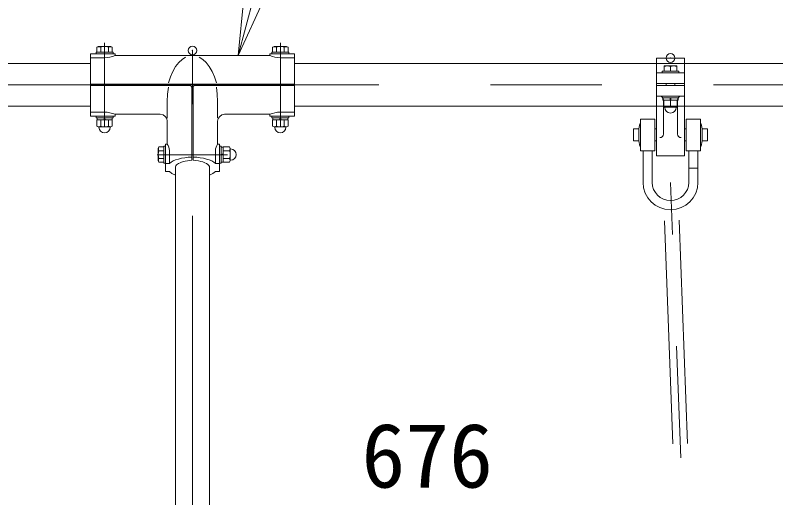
# Model space of a CAD drawing. Units: millimetres, scale not verified. Extents: x 0 to 420, y 0 to 297.
# Drawn here: x 101.21 to 122.85, y 100.53 to 114.25 of the extents above; entities that cross this region are included whole.
import ezdxf
from ezdxf.enums import TextEntityAlignment as Align

# ---------------------------------------------------------------- set-up
doc = ezdxf.new("R2010")
doc.units = ezdxf.units.MM
doc.header["$LTSCALE"] = 0.5
doc.header["$PDMODE"] = 32
doc.header["$PDSIZE"] = 0.25
doc.linetypes.add('USER1', pattern=[50.8, 31.75, -6.35, 6.35, -6.35])
doc.linetypes.add('USER2', pattern=[19.05, 12.7, -6.35])
doc.layers.add('LY_5', color=2, linetype='Continuous', lineweight=18)
doc.layers.add('LY_6', color=7, linetype='Continuous', lineweight=0)
doc.styles.add('ＭＳ ゴシック', font='')
doc.styles.get('ＭＳ ゴシック').set_extended_font_data('MS Gothic')

# ---------------------------------------------------------------- blocks, each defined once
blk = doc.blocks.new('-002-_U2')
at = {"color": 7, "linetype": 'Continuous', "lineweight": 0}
for p, q in [((-1, 0.1667), (0, 0)), ((0, 0), (-1, 0)), ((-1, -0.1667), (0, 0))]:
    blk.add_line(p, q, dxfattribs=at)

msp = doc.modelspace()

# ---------------------------------------------------------------- linework, layer by layer
at = {"layer": 'LY_5', "color": 7, "linetype": 'USER1', "lineweight": 0}
for p, q in [((103.75, 111.0677), (103.75, 113.4677)), ((108.75, 113.4677), (108.75, 111.0677)), ((106.25, 67.2677), (106.25, 113.2477)), ((50.15, 112.2677), (106.25, 112.2677)), ((162.35, 112.2677), (106.25, 112.2677)), ((105.25, 110.2795), (107.25, 110.2795)), ((120.8545, 82.6298), (119.85, 109.4977))]:
    msp.add_line(p, q, dxfattribs=at)
at = {"layer": 'LY_5'}
for p, q in [((103.51, 113.1527), (103.51, 113.2027)), ((103.51, 113.2027), (103.99, 113.2027)), ((103.5306, 113.34), (103.57, 113.3627)), ((103.5306, 113.2027), (103.5306, 113.34)), ((103.5306, 113.2027), (103.9694, 113.2027)), ((103.57, 113.3627), (103.93, 113.3627)), ((103.6403, 113.2027), (103.6403, 113.34)), ((103.8597, 113.2027), (103.8597, 113.34)), ((103.9694, 113.34), (103.93, 113.3627)), ((103.9694, 113.2027), (103.9694, 113.34)), ((103.99, 113.2027), (103.99, 113.1527)), ((108.51, 113.1527), (108.51, 113.2027)), ((108.51, 113.2027), (108.99, 113.2027)), ((108.5306, 113.34), (108.57, 113.3627)), ((108.5306, 113.2027), (108.5306, 113.34)), ((108.5306, 113.2027), (108.9694, 113.2027)), ((108.57, 113.3627), (108.93, 113.3627)), ((108.6403, 113.2027), (108.6403, 113.34)), ((108.8597, 113.2027), (108.8597, 113.34)), ((108.9694, 113.34), (108.93, 113.3627)), ((108.9694, 113.2027), (108.9694, 113.34)), ((108.99, 113.2027), (108.99, 113.1527)), ((103.75, 113.0404), (103.35, 113.0404)), ((103.51, 113.1527), (103.99, 113.1527)), ((105.9538, 112.992), (105.8581, 112.9021)), ((106.0555, 113.0561), (105.9538, 112.992)), ((106.5462, 112.992), (106.4445, 113.0561)), ((106.6419, 112.9021), (106.5462, 112.992)), ((108.51, 113.1527), (108.99, 113.1527)), ((108.75, 113.0404), (109.15, 113.0404)), ((119.45, 113.0327), (119.45, 110.2477)), ((119.45, 113.0327), (120.25, 113.0327)), ((120.25, 113.0327), (120.25, 110.2477)), ((105.7702, 112.7883), (105.6919, 112.6527)), ((105.8581, 112.9021), (105.7702, 112.7883)), ((106.7298, 112.7883), (106.6419, 112.9021)), ((106.8081, 112.6527), (106.7298, 112.7883)), ((119.67, 112.8027), (119.68, 112.8127)), ((119.67, 112.8027), (119.67, 112.6627)), ((120.02, 112.8127), (119.68, 112.8127)), ((119.85, 112.6627), (119.85, 112.79)), ((120.03, 112.8027), (120.02, 112.8127)), ((120.03, 112.8027), (120.03, 112.6627)), ((105.6919, 112.6527), (105.6247, 112.4982)), ((106.8753, 112.4982), (106.8081, 112.6527)), ((119.45, 112.6127), (120.25, 112.6127)), ((119.61, 112.6127), (119.61, 112.6627)), ((119.61, 112.6627), (120.09, 112.6627)), ((119.61, 112.6127), (120.09, 112.6127)), ((120.03, 112.6627), (119.67, 112.6627)), ((120.09, 112.6627), (120.09, 112.6127)), ((105.6247, 112.4982), (105.57, 112.3277)), ((106.93, 112.3277), (106.8753, 112.4982)), ((119.45, 112.3127), (120.25, 112.3127)), ((103.35, 112.2877), (109.15, 112.2877)), ((106.145, 112.2477), (103.35, 112.2477)), ((105.5682, 112.2077), (105.5426, 112.0023)), ((106.189, 112.2477), (106.145, 112.2477)), ((106.229, 112.2077), (106.229, 110.1249)), ((106.271, 112.2077), (106.271, 110.1249)), ((106.311, 112.2477), (106.355, 112.2477)), ((106.355, 112.2477), (109.15, 112.2477)), ((106.9574, 112.0023), (106.9318, 112.2077)), ((119.45, 112.2477), (120.25, 112.2477)), ((105.5426, 112.0023), (105.534, 111.792)), ((106.966, 111.792), (106.9574, 112.0023)), ((119.45, 111.9477), (120.25, 111.9477)), ((119.61, 111.8977), (119.61, 111.9477)), ((119.61, 111.9477), (120.09, 111.9477)), ((119.61, 111.8977), (120.09, 111.8977)), ((119.635, 111.8977), (119.635, 111.8377)), ((119.635, 111.8977), (120.065, 111.8977)), ((119.8467, 111.8377), (119.8306, 111.8977)), ((119.8694, 111.8377), (119.8533, 111.8977)), ((120.065, 111.8977), (120.065, 111.8377)), ((120.09, 111.9477), (120.09, 111.8977)), ((105.534, 111.3327), (105.534, 111.792)), ((106.966, 111.3327), (106.966, 111.792)), ((119.635, 111.8377), (120.065, 111.8377)), ((119.65, 111.8477), (119.65, 110.8694)), ((119.66, 111.8377), (120.04, 111.8377)), ((119.66, 111.8377), (119.66, 111.6435)), ((119.85, 111.8377), (119.85, 111.6604)), ((120.04, 111.8377), (120.04, 111.6435)), ((120.05, 111.8477), (120.05, 110.8694)), ((103.75, 111.495), (103.35, 111.495)), ((108.75, 111.495), (109.15, 111.495)), ((119.66, 111.6435), (119.67, 111.6377)), ((119.67, 111.6377), (120.03, 111.6377)), ((119.69, 111.6277), (119.69, 111.6377)), ((120.01, 111.6277), (120.01, 111.6377)), ((120.04, 111.6435), (120.03, 111.6377)), ((103.51, 111.3327), (103.51, 111.3827)), ((103.51, 111.3827), (103.99, 111.3827)), ((103.51, 111.3327), (103.99, 111.3327)), ((103.5306, 111.2727), (103.5306, 111.0954)), ((103.5306, 111.2727), (103.9694, 111.2727)), ((103.535, 111.3327), (103.535, 111.2727)), ((103.535, 111.3327), (103.965, 111.3327)), ((103.535, 111.2727), (103.965, 111.2727)), ((103.6403, 111.2727), (103.6403, 111.0954)), ((103.7467, 111.2727), (103.7306, 111.3327)), ((103.7694, 111.2727), (103.7533, 111.3327)), ((103.8597, 111.2727), (103.8597, 111.0954)), ((103.965, 111.3327), (103.965, 111.2727)), ((103.9694, 111.2727), (103.9694, 111.0954)), ((103.99, 111.3827), (103.99, 111.3327)), ((108.51, 111.3327), (108.51, 111.3827)), ((108.51, 111.3827), (108.99, 111.3827)), ((108.51, 111.3327), (108.99, 111.3327)), ((108.5306, 111.2727), (108.5306, 111.0954)), ((108.5306, 111.2727), (108.9694, 111.2727)), ((108.535, 111.3327), (108.535, 111.2727)), ((108.535, 111.3327), (108.965, 111.3327)), ((108.535, 111.2727), (108.965, 111.2727)), ((108.6403, 111.2727), (108.6403, 111.0954)), ((108.7467, 111.2727), (108.7306, 111.3327)), ((108.7694, 111.2727), (108.7533, 111.3327)), ((108.8597, 111.2727), (108.8597, 111.0954)), ((108.965, 111.3327), (108.965, 111.2727)), ((108.9694, 111.2727), (108.9694, 111.0954)), ((108.99, 111.3827), (108.99, 111.3327)), ((119, 111.2977), (119, 110.3977)), ((119, 111.2977), (119.4, 111.2977)), ((119.4, 111.2977), (119.4, 110.3977)), ((120.3, 111.2977), (120.3, 110.3977)), ((120.7, 111.2977), (120.3, 111.2977)), ((120.7, 111.2977), (120.7, 110.3977)), ((103.5306, 111.0954), (103.57, 111.0727)), ((103.57, 111.0727), (103.93, 111.0727)), ((103.59, 111.0627), (103.59, 111.0727)), ((103.91, 111.0627), (103.91, 111.0727)), ((103.9694, 111.0954), (103.93, 111.0727)), ((108.5306, 111.0954), (108.57, 111.0727)), ((108.57, 111.0727), (108.93, 111.0727)), ((108.59, 111.0627), (108.59, 111.0727)), ((108.91, 111.0627), (108.91, 111.0727)), ((108.9694, 111.0954), (108.93, 111.0727)), ((118.8, 111.0177), (118.8, 110.6777)), ((118.9448, 111.0177), (118.8, 111.0177)), ((118.9448, 111.0173), (118.9755, 111.1647)), ((118.9448, 111.0173), (118.9448, 110.6781)), ((118.9755, 111.1647), (119, 111.1596)), ((119, 111.1596), (119, 110.5357)), ((119.45, 111.0177), (119.4, 111.0177)), ((120.3, 111.0177), (120.2498, 111.0177)), ((120.7245, 111.1647), (120.7, 111.1596)), ((120.7, 111.1596), (120.7, 110.5357)), ((120.7552, 111.0173), (120.7245, 111.1647)), ((120.9, 111.0177), (120.7551, 111.0177)), ((120.7552, 111.0173), (120.7552, 110.6781)), ((120.9, 110.6777), (120.9, 111.0177)), ((118.8, 110.6777), (118.9448, 110.6777)), ((118.9448, 110.6781), (118.9755, 110.5306)), ((119.4, 110.6777), (119.45, 110.6777)), ((120.2498, 110.6777), (120.3, 110.6777)), ((120.7552, 110.6781), (120.7245, 110.5306)), ((120.7551, 110.6777), (120.9, 110.6777)), ((105.2967, 110.507), (105.274, 110.4676)), ((105.274, 110.1076), (105.274, 110.4676)), ((105.434, 110.507), (105.2967, 110.507)), ((105.434, 110.3973), (105.2967, 110.3973)), ((105.434, 110.5276), (105.484, 110.5276)), ((105.434, 110.0476), (105.434, 110.5276)), ((105.434, 110.0682), (105.434, 110.507)), ((105.484, 110.0476), (105.484, 110.5276)), ((105.5957, 110.0366), (105.5957, 110.4048)), ((106.9043, 110.0366), (106.9043, 110.4048)), ((107.016, 110.5276), (107.066, 110.5276)), ((107.016, 110.0476), (107.016, 110.5276)), ((107.066, 110.0476), (107.066, 110.5276)), ((107.066, 110.5026), (107.126, 110.5026)), ((107.066, 110.0726), (107.066, 110.5026)), ((107.126, 110.507), (107.3033, 110.507)), ((107.126, 110.0682), (107.126, 110.507)), ((107.126, 110.0726), (107.126, 110.5026)), ((107.126, 110.3973), (107.3033, 110.3973)), ((107.3033, 110.507), (107.326, 110.4676)), ((107.326, 110.1076), (107.326, 110.4676)), ((107.336, 110.4476), (107.326, 110.4476)), ((118.9755, 110.5306), (119, 110.5357)), ((119, 110.3977), (119.4, 110.3977)), ((119.07, 110.3977), (119.07, 109.4977)), ((119.33, 110.3977), (119.33, 109.4977)), ((120.7, 110.3977), (120.3, 110.3977)), ((120.37, 110.3977), (120.37, 109.8177)), ((120.63, 110.3977), (120.63, 109.8177)), ((120.7245, 110.5306), (120.7, 110.5357)), ((105.434, 110.1779), (105.2967, 110.1779)), ((107.126, 110.307), (107.066, 110.2909)), ((107.126, 110.2842), (107.066, 110.2682)), ((107.126, 110.1779), (107.3033, 110.1779)), ((119.45, 110.2477), (120.25, 110.2477)), ((105.2967, 110.0682), (105.274, 110.1076)), ((105.434, 110.0682), (105.2967, 110.0682)), ((105.484, 110.0476), (105.434, 110.0476)), ((105.7678, 109.9441), (105.764, 109.9194)), ((105.7791, 109.9684), (105.7678, 109.9441)), ((105.798, 109.9923), (105.7791, 109.9684)), ((105.8241, 110.0152), (105.798, 109.9923)), ((105.8571, 110.0366), (105.8241, 110.0152)), ((105.8964, 110.0563), (105.8571, 110.0366)), ((105.9416, 110.0741), (105.8964, 110.0563)), ((105.9919, 110.0895), (105.9416, 110.0741)), ((106.0466, 110.1025), (105.9919, 110.0895)), ((106.105, 110.1128), (106.0466, 110.1025)), ((106.166, 110.1203), (106.105, 110.1128)), ((106.229, 110.1249), (106.166, 110.1203)), ((106.3462, 110.1191), (106.271, 110.1249)), ((106.4185, 110.1091), (106.3462, 110.1191)), ((106.4863, 110.0951), (106.4185, 110.1091)), ((106.5483, 110.0775), (106.4863, 110.0951)), ((106.6031, 110.0565), (106.5483, 110.0775)), ((106.6496, 110.0327), (106.6031, 110.0565)), ((106.6868, 110.0065), (106.6496, 110.0327)), ((106.7139, 109.9785), (106.6868, 110.0065)), ((106.7305, 109.9493), (106.7139, 109.9785)), ((106.736, 109.9194), (106.7305, 109.9493)), ((107.066, 110.0476), (107.016, 110.0476)), ((107.066, 110.0726), (107.126, 110.0726)), ((107.126, 110.0682), (107.3033, 110.0682)), ((107.3033, 110.0682), (107.326, 110.1076)), ((107.336, 110.1276), (107.326, 110.1276)), ((120.37, 109.8977), (120.63, 109.8977)), ((120.37, 109.4977), (120.37, 109.8177)), ((120.63, 109.4977), (120.63, 109.8177))]:
    msp.add_line(p, q, dxfattribs=at)
at = {"layer": 'LY_5', "color": 7, "lineweight": 0}
for p, q in [((104.05, 113.1527), (103.35, 113.1527)), ((103.35, 113.1527), (103.35, 112.2877)), ((104.05, 113.1527), (104.05, 113.1027)), ((104.05, 113.1027), (108.45, 113.1027)), ((108.45, 113.1527), (109.15, 113.1527)), ((108.45, 113.1527), (108.45, 113.1027)), ((109.15, 113.1527), (109.15, 112.2877)), ((93.05, 112.8727), (103.35, 112.8727)), ((119.45, 112.8727), (109.15, 112.8727)), ((129.25, 112.8727), (120.25, 112.8727)), ((103.35, 112.2477), (103.35, 111.3827)), ((109.15, 112.2477), (109.15, 111.3827)), ((93.05, 111.6627), (103.35, 111.6627)), ((119.45, 111.6627), (109.15, 111.6627)), ((129.25, 111.6627), (120.25, 111.6627)), ((104.05, 111.3827), (103.35, 111.3827)), ((105.29, 111.4327), (104.05, 111.4327)), ((104.05, 111.4327), (104.05, 111.3827)), ((105.334, 111.4327), (105.29, 111.4327)), ((105.534, 111.2327), (105.534, 110.5876)), ((106.966, 111.2327), (106.966, 110.5876)), ((107.166, 111.4327), (107.21, 111.4327)), ((107.21, 111.4327), (108.45, 111.4327)), ((108.45, 111.4327), (108.45, 111.3827)), ((108.45, 111.3827), (109.15, 111.3827)), ((105.484, 110.5876), (105.484, 110.0366)), ((105.534, 110.5876), (105.484, 110.5876)), ((107.016, 110.5876), (106.966, 110.5876)), ((107.016, 110.5876), (107.016, 110.0366)), ((105.8491, 110.1601), (105.7703, 110.1346)), ((105.9361, 110.1813), (105.8491, 110.1601)), ((106.0295, 110.1978), (105.9361, 110.1813)), ((106.1277, 110.2091), (106.0295, 110.1978)), ((106.229, 110.2152), (106.1277, 110.2091)), ((106.3723, 110.2091), (106.271, 110.2152)), ((106.4705, 110.1978), (106.3723, 110.2091)), ((106.5639, 110.1813), (106.4705, 110.1978)), ((106.6509, 110.1601), (106.5639, 110.1813)), ((106.7297, 110.1346), (106.6509, 110.1601)), ((105.484, 110.0366), (105.484, 109.8022)), ((105.5957, 110.0366), (105.484, 110.0366)), ((105.6424, 110.0722), (105.5957, 110.0366)), ((105.701, 110.1051), (105.6424, 110.0722)), ((105.7703, 110.1346), (105.701, 110.1051)), ((106.799, 110.1051), (106.7297, 110.1346)), ((106.8576, 110.0722), (106.799, 110.1051)), ((106.9043, 110.0366), (106.8576, 110.0722)), ((107.016, 110.0366), (106.9043, 110.0366)), ((107.016, 110.0366), (107.016, 109.8022)), ((105.5957, 109.8022), (105.484, 109.8022)), ((105.5957, 109.8022), (105.6678, 109.7511)), ((105.6678, 109.7511), (105.764, 109.7065)), ((105.764, 67.4576), (105.764, 109.9194)), ((106.736, 67.4576), (106.736, 109.9194)), ((106.736, 109.7065), (106.8322, 109.7511)), ((106.8322, 109.7511), (106.9043, 109.8022)), ((107.016, 109.8022), (106.9043, 109.8022))]:
    msp.add_line(p, q, dxfattribs=at)
at = {"layer": 'LY_5', "color": 7, "linetype": 'USER2', "lineweight": 0}
for p, q in [((119.45, 112.8727), (120.25, 112.8727)), ((119.73, 112.3127), (119.73, 112.2477)), ((119.97, 112.3127), (119.97, 112.2477)), ((119.45, 111.6627), (120.25, 111.6627)), ((120.6297, 83.0217), (119.6401, 109.4898)), ((121.0494, 83.0374), (120.0599, 109.5055))]:
    msp.add_line(p, q, dxfattribs=at)
at = {"layer": 'LY_5'}
for centre, radius, start, end in [((103.5855, 113.245), 0.1097, 60.00001, 119.99999), ((103.75, 113.0868), 0.2759, 66.57346, 113.42654), ((103.9145, 113.245), 0.1097, 60.00001, 119.99999), ((108.5855, 113.245), 0.1097, 60.00001, 119.99999), ((108.75, 113.0868), 0.2759, 66.57346, 113.42654), ((108.9145, 113.245), 0.1097, 60.00001, 119.99999), ((103.7401, 113.8415), 0.8011, 270.70665, 292.75615), ((108.7599, 113.8415), 0.8011, 247.24385, 269.29335), ((119.76, 112.5605), 0.2465, 68.58229, 111.41755), ((119.94, 112.5605), 0.2465, 68.58243, 111.41757), ((106.189, 112.2077), 0.04, 0, 90), ((106.311, 112.2077), 0.04, 90, 180), ((119.55, 111.8477), 0.1, 0, 90), ((120.15, 111.8477), 0.1, 90, 180), ((119.755, 111.9179), 0.2744, 249.74445, 290.25555), ((119.945, 111.9179), 0.2744, 249.74445, 290.25555), ((103.7401, 110.6939), 0.8011, 67.24385, 89.29335), ((108.7599, 110.6939), 0.8011, 90.70665, 112.75615), ((119.85, 111.6277), 0.16, 180, 0), ((103.5855, 111.1904), 0.1097, 240.00001, 299.99999), ((103.75, 111.0627), 0.16, 180, 0), ((103.75, 111.3486), 0.2759, 246.57346, 293.42654), ((103.9145, 111.1904), 0.1097, 240.00001, 299.99999), ((108.5855, 111.1904), 0.1097, 240.00001, 299.99999), ((108.75, 111.0627), 0.16, 180, 0), ((108.75, 111.3486), 0.2759, 246.57346, 293.42654), ((108.9145, 111.1904), 0.1097, 240.00001, 299.99999), ((119.55, 110.8694), 0.1, 270, 0), ((120.15, 110.8694), 0.1, 180, 270), ((105.2682, 110.396), 0.3277, 1.53749, 35.7773), ((107.2318, 110.396), 0.3277, 144.2227, 178.46251), ((105.5499, 110.2876), 0.2759, 156.57346, 203.42654), ((105.3917, 110.4521), 0.1097, 150.00001, 209.99999), ((107.2083, 110.4521), 0.1097, 330.00001, 29.99999), ((107.0501, 110.2876), 0.2759, 336.57346, 23.42654), ((107.336, 110.2876), 0.16, 270, 90), ((105.3917, 110.123), 0.1097, 150.00001, 209.99999), ((107.2083, 110.123), 0.1097, 330.00001, 29.99999), ((119.85, 109.4977), 0.78, 180, 0), ((119.85, 109.4977), 0.52, 180, 0)]:
    msp.add_arc(centre, radius, start, end, dxfattribs=at)
at = {"layer": 'LY_5', "color": 7, "lineweight": 0}
for centre, start, end in [((105.334, 111.2327), 0, 90), ((107.166, 111.2327), 90, 180)]:
    msp.add_arc(centre, 0.2, start, end, dxfattribs=at)
at = {"layer": 'LY_6'}
for p in [(106.25, 113.2477), (106.25, 113.2477), (106.25, 113.2477), (106.25, 113.2477), (119.85, 113.0327), (119.85, 113.0327)]:
    msp.add_point(p, dxfattribs=at)

# ---------------------------------------------------------------- block references
at = {"layer": 'LY_6', "xscale": 3, "yscale": 3, "rotation": 255}
msp.add_blockref('-002-_U2', (107.55, 113.1027), dxfattribs=at)

# ---------------------------------------------------------------- texts
at = {"layer": 'LY_6', "style": 'ＭＳ ゴシック'}
msp.add_text('676', height=1.833, dxfattribs=at).set_placement((111.0575, 100.2677), align=Align.BOTTOM_LEFT)

doc.saveas('drawing.dxf')
